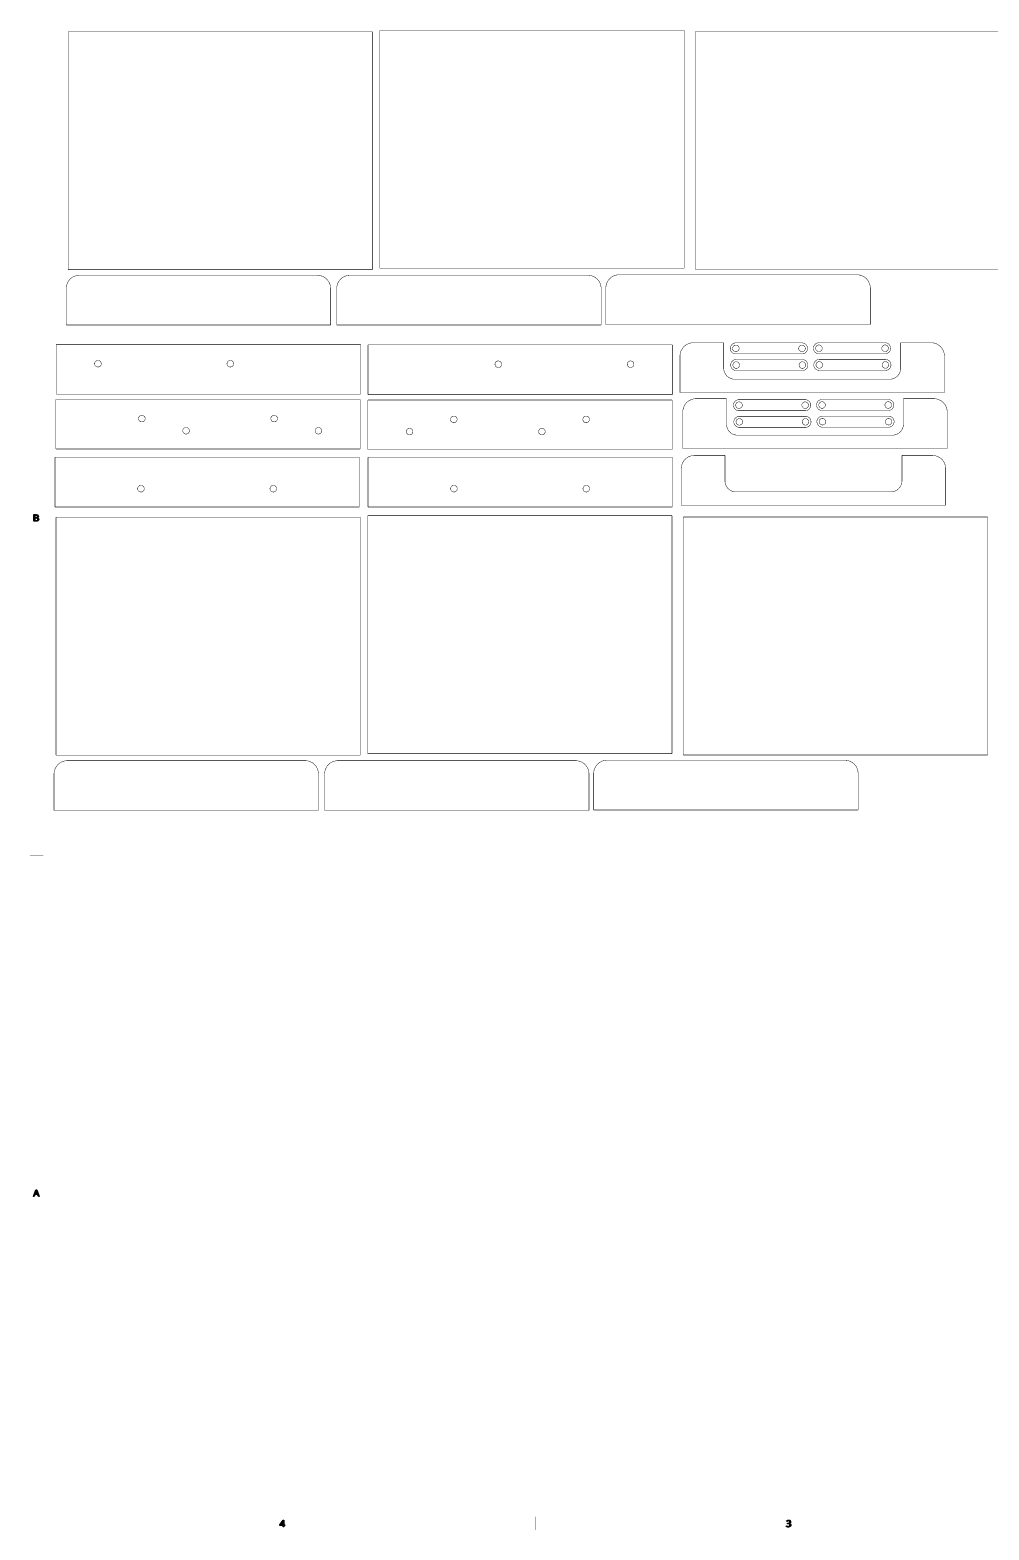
# Model space of a CAD drawing. Extents: x 0 to 72, y 0 to 96.
# Drawn here: x 0 to 34.1, y 0 to 53.4 of the extents above; entities that cross this region are included whole.
import ezdxf

# ---------------------------------------------------------------- set-up
doc = ezdxf.new("R2010")
doc.units = 0
doc.layers.get('0').update_dxf_attribs({"linetype": 'CONTINUOUS'})

msp = doc.modelspace()

# ---------------------------------------------------------------- linework, layer by layer
at = {"color": 0}
for points, const_width in [([(12.4733, 53.374), (12.4733, 44.9094)], 0.01575), ([(23.3, 53.374), (12.4733, 53.374)], 0.01575), ([(23.3, 44.9094), (23.3, 53.374)], 0.01575), ([(1.37809, 53.3196), (1.37809, 44.8551)], 0.01575), ([(12.2048, 53.3196), (1.37809, 53.3196)], 0.01575), ([(12.2048, 44.8551), (12.2048, 53.3196)], 0.01575), ([(23.6988, 53.3251), (23.6988, 44.8607)], 0.01575), ([(34.5254, 53.3251), (23.6988, 53.3251)], 0.01575), ([(0.5, 48.0317), (0.02501, 48.0317)], 0.00591), ([(12.2048, 44.8551), (1.37809, 44.8551)], 0.01575), ([(23.3, 44.9094), (12.4733, 44.9094)], 0.01575), ([(34.5254, 44.8607), (23.6988, 44.8607)], 0.01575), ([(1.78213, 44.6585), (1.75831, 44.6585), (1.6869, 44.6489), (1.59819, 44.6214), (1.51796, 44.5778), (1.44803, 44.5201), (1.39035, 44.4501), (1.34679, 44.37), (1.31923, 44.2813), (1.30968, 44.2099), (1.30968, 44.186)], 0.01575), ([(1.78213, 44.6585), (10.2466, 44.6585)], 0.01575), ([(10.7191, 44.186), (10.7191, 44.2099), (10.7095, 44.2813), (10.6819, 44.37), (10.6383, 44.4501), (10.5807, 44.5201), (10.5107, 44.5778), (10.4305, 44.6214), (10.3418, 44.6489), (10.2704, 44.6585), (10.2466, 44.6585)], 0.01575), ([(11.4089, 44.6585), (11.385, 44.6585), (11.3136, 44.6489), (11.2249, 44.6214), (11.1447, 44.5778), (11.0748, 44.5201), (11.0171, 44.4501), (10.9735, 44.37), (10.946, 44.2813), (10.9364, 44.2099), (10.9364, 44.186)], 0.01575), ([(11.4089, 44.6585), (19.8733, 44.6585)], 0.01575), ([(20.3457, 44.186), (20.3457, 44.2099), (20.3361, 44.2813), (20.3086, 44.37), (20.2651, 44.4501), (20.2074, 44.5201), (20.1375, 44.5778), (20.0572, 44.6214), (19.9685, 44.6489), (19.8971, 44.6585), (19.8733, 44.6585)], 0.01575), ([(20.9846, 44.6754), (20.9608, 44.6754), (20.8894, 44.6658), (20.8007, 44.6383), (20.7206, 44.5947), (20.6506, 44.5371), (20.5929, 44.4671), (20.5493, 44.3869), (20.5218, 44.2982), (20.5122, 44.2268), (20.5122, 44.2029)], 0.01575), ([(20.9846, 44.6754), (29.4492, 44.6754)], 0.01575), ([(29.9217, 44.2029), (29.9217, 44.2268), (29.9119, 44.2982), (29.8844, 44.3869), (29.8408, 44.4671), (29.7832, 44.5371), (29.7133, 44.5947), (29.6331, 44.6383), (29.5443, 44.6658), (29.4729, 44.6754), (29.4492, 44.6754)], 0.01575), ([(1.30968, 44.186), (1.30968, 42.8868)], 0.01575), ([(10.7191, 44.186), (10.7191, 42.8868)], 0.01575), ([(10.9364, 44.186), (10.9364, 42.8868)], 0.01575), ([(20.3457, 44.186), (20.3457, 42.8868)], 0.01575), ([(20.5122, 44.2029), (20.5122, 42.9038)], 0.01575), ([(29.9217, 44.2029), (29.9217, 42.9038)], 0.01575), ([(1.30968, 42.8868), (10.7191, 42.8868)], 0.01575), ([(10.9364, 42.8868), (20.3457, 42.8868)], 0.01575), ([(20.5122, 42.9038), (29.9217, 42.9038)], 0.01575), ([(0.95638, 41.7269), (0.95638, 42.1993)], 0.01575), ([(11.7831, 42.1993), (0.95638, 42.1993)], 0.01575), ([(11.7831, 41.7269), (11.7831, 42.1993)], 0.01575), ([(12.0511, 41.7083), (12.0511, 42.1808)], 0.01575), ([(12.0511, 42.1808), (22.8778, 42.1808)], 0.01575), ([(22.8778, 41.7083), (22.8778, 42.1808)], 0.01575), ([(23.1503, 41.7847), (23.1503, 41.8085), (23.1597, 41.88), (23.1874, 41.9686), (23.231, 42.0489), (23.2886, 42.1188), (23.3585, 42.1764), (23.4387, 42.22), (23.5275, 42.2475), (23.5989, 42.2571), (23.6226, 42.2571)], 0.01575), ([(24.7054, 42.2571), (23.6226, 42.2571)], 0.01575), ([(24.7054, 41.7847), (24.7054, 42.2571)], 0.01575), ([(25.1378, 42.2519), (25.1279, 42.2519), (25.0981, 42.2481), (25.0611, 42.2365), (25.0278, 42.2185), (24.9986, 42.1944), (24.9746, 42.1653), (24.9564, 42.1318), (24.945, 42.0949), (24.941, 42.0651), (24.941, 42.0551), (24.941, 42.0453), (24.945, 42.0156), (24.9564, 41.9786), (24.9746, 41.9451), (24.9986, 41.916), (25.0278, 41.8919), (25.0611, 41.8737), (25.0981, 41.8624), (25.1279, 41.8583), (25.1378, 41.8583)], 0.01575), ([(27.4921, 42.2519), (25.1378, 42.2519)], 0.01575), ([(27.4921, 41.8583), (27.5019, 41.8583), (27.5318, 41.8624), (27.5687, 41.8737), (27.6022, 41.8919), (27.6312, 41.916), (27.6553, 41.9451), (27.6735, 41.9786), (27.685, 42.0156), (27.689, 42.0453), (27.689, 42.0551), (27.689, 42.0651), (27.685, 42.0949), (27.6735, 42.1318), (27.6553, 42.1653), (27.6312, 42.1944), (27.6022, 42.2185), (27.5687, 42.2365), (27.5318, 42.2481), (27.5019, 42.2519), (27.4921, 42.2519)], 0.01575), ([(28.0943, 42.2572), (28.0844, 42.2572), (28.0546, 42.2533), (28.0176, 42.2418), (27.9843, 42.2238), (27.9551, 42.1997), (27.9311, 42.1706), (27.9129, 42.1371), (27.9015, 42.1001), (27.8975, 42.0704), (27.8975, 42.0604), (27.8975, 42.0506), (27.9015, 42.0208), (27.9129, 41.9839), (27.9311, 41.9504), (27.9551, 41.9213), (27.9843, 41.8972), (28.0176, 41.879), (28.0546, 41.8675), (28.0844, 41.8636), (28.0943, 41.8636)], 0.01575), ([(30.4486, 42.2572), (28.0943, 42.2572)], 0.01575), ([(30.4486, 41.8636), (30.4586, 41.8636), (30.4883, 41.8676), (30.5253, 41.879), (30.5587, 41.8972), (30.5878, 41.9213), (30.6118, 41.9504), (30.63, 41.9839), (30.6415, 42.0208), (30.6456, 42.0506), (30.6456, 42.0604), (30.6456, 42.0704), (30.6415, 42.1001), (30.63, 42.1371), (30.6118, 42.1706), (30.5878, 42.1997), (30.5587, 42.2238), (30.5253, 42.2418), (30.4883, 42.2533), (30.4586, 42.2572), (30.4486, 42.2572)], 0.01575), ([(32.0872, 42.2571), (31.0044, 42.2571)], 0.01575), ([(31.0044, 41.7847), (31.0044, 42.2571)], 0.01575), ([(32.0872, 42.2571), (32.111, 42.2571), (32.1824, 42.2475), (32.2711, 42.22), (32.3513, 42.1764), (32.4213, 42.1188), (32.4789, 42.0489), (32.5225, 41.9686), (32.55, 41.88), (32.5596, 41.8085), (32.5596, 41.7847)], 0.01575), ([(0.95638, 40.4276), (0.95638, 41.7269)], 0.01575), ([(11.7831, 40.4276), (11.7831, 41.7269)], 0.01575), ([(12.0511, 40.4092), (12.0511, 41.7083)], 0.01575), ([(22.8778, 40.4092), (22.8778, 41.7083)], 0.01575), ([(23.1503, 41.7847), (23.1503, 40.4854)], 0.01575), ([(24.7054, 41.3517), (24.7054, 41.7847)], 0.01575), ([(25.1507, 41.6597), (25.1408, 41.6597), (25.111, 41.6557), (25.074, 41.6442), (25.0407, 41.6261), (25.0115, 41.6021), (24.9875, 41.5729), (24.9693, 41.5394), (24.9578, 41.5025), (24.9539, 41.4728), (24.9539, 41.4628), (24.9539, 41.4529), (24.9578, 41.4232), (24.9693, 41.3863), (24.9875, 41.3528), (25.0115, 41.3236), (25.0407, 41.2996), (25.074, 41.2815), (25.111, 41.27), (25.1408, 41.266), (25.1507, 41.266)], 0.01575), ([(27.4921, 41.8583), (25.1378, 41.8583)], 0.01575), ([(27.505, 41.6597), (25.1507, 41.6597)], 0.01575), ([(27.505, 41.266), (27.5149, 41.266), (27.5446, 41.27), (27.5817, 41.2815), (27.615, 41.2996), (27.6442, 41.3236), (27.6682, 41.3528), (27.6864, 41.3863), (27.6979, 41.4232), (27.7019, 41.4529), (27.7019, 41.4628), (27.7019, 41.4728), (27.6979, 41.5025), (27.6864, 41.5394), (27.6682, 41.5729), (27.6442, 41.6021), (27.6151, 41.6261), (27.5817, 41.6442), (27.5446, 41.6557), (27.5149, 41.6597), (27.505, 41.6597)], 0.01575), ([(28.1072, 41.665), (28.0974, 41.665), (28.0675, 41.661), (28.0306, 41.6494), (27.9972, 41.6314), (27.9681, 41.6074), (27.944, 41.5782), (27.9258, 41.5447), (27.9144, 41.5078), (27.9104, 41.4781), (27.9104, 41.4681), (27.9104, 41.4582), (27.9144, 41.4285), (27.9258, 41.3915), (27.944, 41.3581), (27.9681, 41.3289), (27.9972, 41.3049), (28.0306, 41.2868), (28.0675, 41.2753), (28.0974, 41.2713), (28.1072, 41.2713)], 0.01575), ([(30.4486, 41.8636), (28.0943, 41.8636)], 0.01575), ([(30.4615, 41.665), (28.1072, 41.665)], 0.01575), ([(30.4615, 41.2713), (30.4715, 41.2713), (30.5013, 41.2753), (30.5382, 41.2868), (30.5717, 41.3049), (30.6007, 41.3289), (30.6247, 41.3581), (30.6429, 41.3915), (30.6544, 41.4285), (30.6585, 41.4582), (30.6585, 41.4681), (30.6585, 41.4781), (30.6544, 41.5078), (30.6429, 41.5447), (30.6247, 41.5782), (30.6007, 41.6074), (30.5717, 41.6314), (30.5382, 41.6494), (30.5013, 41.661), (30.4715, 41.665), (30.4615, 41.665)], 0.01575), ([(31.0044, 41.3517), (31.0044, 41.7847)], 0.01575), ([(32.5596, 41.7847), (32.5596, 40.4854)], 0.01575), ([(24.7054, 41.3517), (24.7054, 41.3318), (24.7133, 41.2724), (24.7363, 41.1985), (24.7726, 41.1315), (24.8207, 41.0732), (24.8789, 41.0251), (24.9458, 40.9889), (25.0197, 40.966), (25.0792, 40.9579), (25.099, 40.9579)], 0.01575), ([(27.505, 41.266), (25.1507, 41.266)], 0.01575), ([(30.4615, 41.2713), (28.1072, 41.2713)], 0.01575), ([(30.6108, 40.9579), (30.6307, 40.9579), (30.6901, 40.966), (30.764, 40.9889), (30.8308, 41.0251), (30.8892, 41.0732), (30.9372, 41.1315), (30.9735, 41.1985), (30.9965, 41.2724), (31.0044, 41.3318), (31.0044, 41.3517)], 0.01575), ([(30.6108, 40.9579), (25.099, 40.9579)], 0.01575), ([(0.94238, 39.776), (0.94238, 40.2483)], 0.01575), ([(0.94238, 40.2483), (11.769, 40.2483)], 0.01575), ([(11.7831, 40.4276), (0.95638, 40.4276)], 0.01575), ([(11.769, 39.776), (11.769, 40.2483)], 0.01575), ([(12.0441, 39.7468), (12.0441, 40.2192)], 0.01575), ([(22.8708, 40.2192), (12.0441, 40.2192)], 0.01575), ([(12.0511, 40.4092), (22.8778, 40.4092)], 0.01575), ([(22.8708, 39.7468), (22.8708, 40.2192)], 0.01575), ([(32.5596, 40.4854), (23.1503, 40.4854)], 0.01575), ([(23.2492, 39.7946), (23.2492, 39.8185), (23.2588, 39.8899), (23.2862, 39.9785), (23.3299, 40.0588), (23.3875, 40.1288), (23.4574, 40.1864), (23.5376, 40.2299), (23.6264, 40.2575), (23.6978, 40.2671), (23.7215, 40.2671)], 0.01575), ([(24.8043, 40.2671), (23.7215, 40.2671)], 0.01575), ([(24.8043, 39.7946), (24.8043, 40.2671)], 0.01575), ([(25.2494, 40.2328), (25.2396, 40.2328), (25.2097, 40.2287), (25.1728, 40.2172), (25.1394, 40.1992), (25.1103, 40.1751), (25.0861, 40.146), (25.0681, 40.1126), (25.0565, 40.0757), (25.0526, 40.0458), (25.0526, 40.036), (25.0526, 40.0261), (25.0565, 39.9963), (25.0681, 39.9593), (25.0861, 39.9258), (25.1103, 39.8967), (25.1394, 39.8726), (25.1728, 39.8546), (25.2097, 39.8431), (25.2396, 39.839), (25.2494, 39.839)], 0.01575), ([(27.6037, 40.2328), (25.2494, 40.2328)], 0.01575), ([(27.6037, 39.839), (27.6136, 39.839), (27.6433, 39.8431), (27.6803, 39.8546), (27.7138, 39.8726), (27.7429, 39.8967), (27.7669, 39.9258), (27.785, 39.9593), (27.7965, 39.9963), (27.8006, 40.0261), (27.8006, 40.036), (27.8006, 40.0458), (27.7965, 40.0757), (27.785, 40.1126), (27.7669, 40.146), (27.7429, 40.1751), (27.7138, 40.1992), (27.6803, 40.2172), (27.6433, 40.2287), (27.6136, 40.2328), (27.6037, 40.2328)], 0.01575), ([(28.206, 40.2381), (28.196, 40.2381), (28.1662, 40.234), (28.1293, 40.2225), (28.0958, 40.2044), (28.0667, 40.1804), (28.0426, 40.1512), (28.0246, 40.1178), (28.0131, 40.0808), (28.0092, 40.0511), (28.0092, 40.0411), (28.0092, 40.0313), (28.0131, 40.0015), (28.0246, 39.9646), (28.0426, 39.9311), (28.0667, 39.9019), (28.0958, 39.8779), (28.1293, 39.8599), (28.1662, 39.8483), (28.196, 39.8443), (28.206, 39.8443)], 0.01575), ([(28.0879, 40.0411), (28.0879, 40.0297), (28.0971, 39.9953), (28.1224, 39.9576), (28.16, 39.9324), (28.1944, 39.9231), (28.206, 39.9231), (28.2174, 39.9231), (28.2519, 39.9324), (28.2894, 39.9576), (28.3147, 39.9953), (28.324, 40.0297), (28.324, 40.0411), (28.324, 40.0526), (28.3147, 40.0872), (28.2894, 40.1247), (28.2519, 40.15), (28.2174, 40.1593), (28.206, 40.1593), (28.1944, 40.1593), (28.16, 40.15), (28.1224, 40.1247), (28.0971, 40.0872), (28.0878, 40.0526), (28.0878, 40.0411)], 0.01575), ([(30.5603, 40.2381), (28.206, 40.2381)], 0.01575), ([(30.5603, 39.8443), (30.5701, 39.8443), (30.6, 39.8483), (30.6369, 39.8599), (30.6703, 39.8779), (30.6994, 39.9019), (30.7235, 39.9311), (30.7415, 39.9646), (30.7531, 40.0015), (30.7571, 40.0313), (30.7571, 40.0411), (30.7571, 40.0511), (30.7531, 40.0808), (30.7415, 40.1178), (30.7235, 40.1512), (30.6994, 40.1804), (30.6703, 40.2044), (30.6369, 40.2225), (30.6, 40.234), (30.5701, 40.2381), (30.5603, 40.2381)], 0.01575), ([(32.1861, 40.2671), (31.1035, 40.2671)], 0.01575), ([(31.1035, 39.7946), (31.1035, 40.2671)], 0.01575), ([(32.1861, 40.2671), (32.2099, 40.2671), (32.2813, 40.2575), (32.37, 40.2299), (32.4501, 40.1864), (32.5201, 40.1288), (32.5778, 40.0588), (32.6212, 39.9785), (32.6489, 39.8899), (32.6585, 39.8185), (32.6585, 39.7946)], 0.01575), ([(0.94238, 38.4767), (0.94238, 39.776)], 0.01575), ([(4.11951, 39.5594), (4.11951, 39.5479), (4.11019, 39.5135), (4.0849, 39.4758), (4.04736, 39.4506), (4.01286, 39.4413), (4.00142, 39.4413), (3.9899, 39.4413), (3.9554, 39.4506), (3.91786, 39.4758), (3.89258, 39.5133), (3.88331, 39.5479), (3.88331, 39.5593), (3.88331, 39.5708), (3.89258, 39.6054), (3.91786, 39.6429), (3.9554, 39.6682), (3.9899, 39.6775), (4.00142, 39.6775), (4.01286, 39.6775), (4.04736, 39.6682), (4.0849, 39.6429), (4.11019, 39.6054), (4.11951, 39.5708), (4.11951, 39.5593)], 0.01575), ([(8.82813, 39.5594), (8.82813, 39.5479), (8.81885, 39.5135), (8.79351, 39.4758), (8.75597, 39.4506), (8.72146, 39.4413), (8.71001, 39.4413), (8.69851, 39.4413), (8.66401, 39.4506), (8.62646, 39.4758), (8.60118, 39.5133), (8.5919, 39.5479), (8.5919, 39.5593), (8.5919, 39.5708), (8.60118, 39.6054), (8.62646, 39.6429), (8.66401, 39.6682), (8.69851, 39.6775), (8.71001, 39.6775), (8.72146, 39.6775), (8.75597, 39.6682), (8.79351, 39.6429), (8.81885, 39.6054), (8.82813, 39.5708), (8.82813, 39.5593)], 0.01575), ([(11.769, 38.4767), (11.769, 39.776)], 0.01575), ([(12.0441, 38.4475), (12.0441, 39.7468)], 0.01575), ([(22.8708, 38.4475), (22.8708, 39.7468)], 0.01575), ([(23.2492, 39.7946), (23.2492, 38.4954)], 0.01575), ([(24.8043, 39.3615), (24.8043, 39.7946)], 0.01575), ([(25.2624, 39.6404), (25.2524, 39.6404), (25.2226, 39.6364), (25.1857, 39.625), (25.1522, 39.6068), (25.1231, 39.5828), (25.099, 39.5536), (25.081, 39.5203), (25.0694, 39.4833), (25.0654, 39.4535), (25.0654, 39.4436), (25.0654, 39.4338), (25.0694, 39.4039), (25.081, 39.3669), (25.099, 39.3336), (25.1231, 39.3044), (25.1522, 39.2804), (25.1857, 39.2622), (25.2226, 39.2507), (25.2524, 39.2468), (25.2624, 39.2468)], 0.01575), ([(25.1443, 39.4436), (25.1443, 39.4321), (25.1535, 39.3976), (25.1788, 39.3601), (25.2162, 39.3349), (25.2508, 39.3254), (25.2624, 39.3254), (25.2737, 39.3254), (25.3083, 39.3349), (25.3458, 39.3601), (25.3711, 39.3976), (25.3804, 39.4321), (25.3804, 39.4436), (25.3804, 39.4551), (25.3711, 39.4896), (25.3458, 39.5271), (25.3083, 39.5524), (25.2737, 39.5617), (25.2624, 39.5617), (25.2508, 39.5617), (25.2162, 39.5524), (25.1788, 39.5271), (25.1535, 39.4896), (25.1442, 39.4551), (25.1442, 39.4436)], 0.01575), ([(27.6037, 39.839), (25.2494, 39.839)], 0.01575), ([(27.6167, 39.6404), (25.2624, 39.6404)], 0.01575), ([(27.6167, 39.2467), (27.6265, 39.2467), (27.6563, 39.2507), (27.6932, 39.2622), (27.7267, 39.2804), (27.7558, 39.3044), (27.7799, 39.3336), (27.7979, 39.3669), (27.8094, 39.4039), (27.8135, 39.4338), (27.8135, 39.4436), (27.8135, 39.4535), (27.8094, 39.4833), (27.7979, 39.5203), (27.7799, 39.5536), (27.7558, 39.5828), (27.7267, 39.6068), (27.6932, 39.625), (27.6563, 39.6364), (27.6265, 39.6404), (27.6167, 39.6404)], 0.01575), ([(28.2189, 39.6457), (28.2089, 39.6457), (28.1792, 39.6417), (28.1422, 39.6303), (28.1087, 39.6121), (28.0796, 39.5881), (28.0556, 39.5589), (28.0375, 39.5256), (28.026, 39.4886), (28.0221, 39.4588), (28.0221, 39.4489), (28.0221, 39.439), (28.026, 39.4092), (28.0375, 39.3722), (28.0556, 39.3387), (28.0796, 39.3096), (28.1087, 39.2856), (28.1422, 39.2675), (28.1792, 39.256), (28.2089, 39.2519), (28.2189, 39.2519)], 0.01575), ([(30.5603, 39.8443), (28.206, 39.8443)], 0.01575), ([(30.5732, 39.6457), (28.2189, 39.6457)], 0.01575), ([(30.5732, 39.2519), (30.5831, 39.2519), (30.6129, 39.256), (30.6499, 39.2675), (30.6832, 39.2856), (30.7124, 39.3096), (30.7364, 39.3387), (30.7544, 39.3722), (30.766, 39.4092), (30.77, 39.439), (30.77, 39.4489), (30.77, 39.4588), (30.766, 39.4886), (30.7544, 39.5256), (30.7364, 39.5589), (30.7124, 39.5881), (30.6832, 39.6121), (30.6499, 39.6303), (30.6129, 39.6417), (30.5831, 39.6457), (30.5732, 39.6457)], 0.01575), ([(31.1035, 39.3615), (31.1035, 39.7946)], 0.01575), ([(32.6585, 39.7946), (32.6585, 38.4954)], 0.01575), ([(13.4102, 39.0972), (13.4102, 39.0857), (13.4195, 39.0512), (13.4448, 39.0136), (13.4824, 38.9883), (13.5169, 38.979), (13.5284, 38.979), (13.5398, 38.979), (13.5743, 38.9883), (13.6119, 39.0136), (13.6372, 39.0512), (13.6465, 39.0857), (13.6465, 39.0972), (13.6465, 39.1086), (13.6372, 39.1432), (13.6119, 39.1807), (13.5743, 39.206), (13.5398, 39.2153), (13.5284, 39.2153), (13.5169, 39.2153), (13.4824, 39.206), (13.4448, 39.1807), (13.4195, 39.1432), (13.4103, 39.1086), (13.4103, 39.0972)], 0.01575), ([(24.8043, 39.3615), (24.8043, 39.3417), (24.8122, 39.2822), (24.8351, 39.2083), (24.8715, 39.1414), (24.9196, 39.0832), (24.9778, 39.0351), (25.0446, 38.9987), (25.1186, 38.9758), (25.1781, 38.9678), (25.1979, 38.9678)], 0.01575), ([(30.7097, 38.9678), (25.1979, 38.9678)], 0.01575), ([(27.6167, 39.2467), (25.2624, 39.2467)], 0.01575), ([(30.5732, 39.2519), (28.2189, 39.2519)], 0.01575), ([(30.7097, 38.9678), (30.7294, 38.9678), (30.789, 38.9758), (30.8629, 38.9987), (30.9299, 39.0351), (30.9881, 39.0832), (31.0361, 39.1414), (31.0724, 39.2083), (31.0954, 39.2822), (31.1035, 39.3418), (31.1035, 39.3615)], 0.01575), ([(0.94238, 38.4767), (11.769, 38.4767)], 0.01575), ([(22.8708, 38.4475), (12.0441, 38.4475)], 0.01575), ([(32.6585, 38.4954), (23.2492, 38.4954)], 0.01575), ([(0.91119, 37.7136), (0.91119, 38.186)], 0.01575), ([(11.7378, 38.186), (0.91119, 38.186)], 0.01575), ([(11.7378, 37.7136), (11.7378, 38.186)], 0.01575), ([(12.0485, 37.7136), (12.0485, 38.186)], 0.01575), ([(12.0485, 38.186), (22.8753, 38.186)], 0.01575), ([(22.8753, 37.7136), (22.8753, 38.186)], 0.01575), ([(23.1951, 37.7774), (23.1951, 37.8011), (23.2046, 37.8725), (23.2322, 37.9612), (23.2758, 38.0415), (23.3335, 38.1114), (23.4033, 38.1692), (23.4836, 38.2126), (23.5724, 38.2403), (23.6437, 38.2497), (23.6675, 38.2497)], 0.01575), ([(24.7503, 38.2497), (23.6675, 38.2497)], 0.01575), ([(24.7503, 37.7774), (24.7503, 38.2497)], 0.01575), ([(32.1321, 38.2497), (31.0493, 38.2497)], 0.01575), ([(31.0493, 37.7774), (31.0493, 38.2497)], 0.01575), ([(32.1321, 38.2497), (32.1558, 38.2497), (32.2272, 38.2403), (32.316, 38.2126), (32.3961, 38.1692), (32.4661, 38.1114), (32.5237, 38.0415), (32.5674, 37.9612), (32.5949, 37.8725), (32.6044, 37.8011), (32.6044, 37.7774)], 0.01575), ([(0.91119, 36.4143), (0.91119, 37.7136)], 0.01575), ([(11.7378, 36.4143), (11.7378, 37.7136)], 0.01575), ([(12.0485, 36.4143), (12.0485, 37.7136)], 0.01575), ([(22.8753, 36.4143), (22.8753, 37.7136)], 0.01575), ([(23.1951, 37.7774), (23.1951, 36.4782)], 0.01575), ([(24.7503, 37.3443), (24.7503, 37.7774)], 0.01575), ([(24.7503, 37.3443), (24.7503, 37.3244), (24.7582, 37.2649), (24.7811, 37.191), (24.8175, 37.1242), (24.8656, 37.066), (24.9238, 37.0179), (24.9907, 36.9815), (25.0646, 36.9586), (25.124, 36.9506), (25.1439, 36.9506)], 0.01575), ([(30.6557, 36.9506), (30.6756, 36.9506), (30.735, 36.9586), (30.8089, 36.9815), (30.8757, 37.0179), (30.934, 37.066), (30.9821, 37.1242), (31.0183, 37.191), (31.0414, 37.2649), (31.0493, 37.3244), (31.0493, 37.3443)], 0.01575), ([(31.0493, 37.3443), (31.0493, 37.7774)], 0.01575), ([(32.6044, 37.7774), (32.6044, 36.4782)], 0.01575), ([(30.6557, 36.9506), (25.1439, 36.9506)], 0.01575), ([(11.7378, 36.4143), (0.91119, 36.4143)], 0.01575), ([(12.0485, 36.4143), (22.8753, 36.4143)], 0.01575), ([(32.6044, 36.4782), (23.1951, 36.4782)], 0.01575), ([(0.9458, 36.051), (0.9458, 27.5865)], 0.01575), ([(11.7725, 36.051), (0.9458, 36.051)], 0.01575), ([(11.7725, 27.5865), (11.7725, 36.051)], 0.01575), ([(12.041, 36.1054), (12.041, 27.6408)], 0.01575), ([(22.8676, 36.1054), (12.041, 36.1054)], 0.01575), ([(22.8676, 27.6408), (22.8676, 36.1054)], 0.01575), ([(23.2664, 36.0565), (23.2664, 27.5921)], 0.01575), ([(34.0931, 36.0565), (23.2664, 36.0565)], 0.01575), ([(34.0931, 27.5921), (34.0931, 36.0565)], 0.01575), ([(1.34983, 27.3899), (1.32601, 27.3899), (1.25456, 27.3803), (1.16591, 27.3528), (1.08561, 27.3092), (1.01573, 27.2515), (0.95806, 27.1815), (0.9145, 27.1014), (0.88694, 27.0126), (0.87739, 26.9413), (0.87739, 26.9174)], 0.01575), ([(11.7725, 27.5865), (0.9458, 27.5865)], 0.01575), ([(1.34983, 27.3899), (9.81429, 27.3899)], 0.01575), ([(10.2867, 26.9174), (10.2867, 26.9413), (10.2771, 27.0126), (10.2496, 27.1014), (10.206, 27.1815), (10.1483, 27.2515), (10.0784, 27.3092), (9.99815, 27.3528), (9.90944, 27.3803), (9.83806, 27.3899), (9.81429, 27.3899)], 0.01575), ([(10.9765, 27.3899), (10.9527, 27.3899), (10.8813, 27.3803), (10.7926, 27.3528), (10.7123, 27.3092), (10.6424, 27.2515), (10.5847, 27.1815), (10.5412, 27.1014), (10.5136, 27.0126), (10.5041, 26.9413), (10.5041, 26.9174)], 0.01575), ([(10.9765, 27.3899), (19.441, 27.3899)], 0.01575), ([(22.8676, 27.6408), (12.041, 27.6408)], 0.01575), ([(19.9135, 26.9174), (19.9135, 26.9413), (19.9039, 27.0126), (19.8762, 27.1014), (19.8328, 27.1815), (19.775, 27.2515), (19.7051, 27.3092), (19.6249, 27.3528), (19.5362, 27.3803), (19.4647, 27.3899), (19.441, 27.3899)], 0.01575), ([(20.5524, 27.4068), (20.5285, 27.4068), (20.4571, 27.3972), (20.3683, 27.3697), (20.2882, 27.3261), (20.2182, 27.2685), (20.1606, 27.1985), (20.1169, 27.1183), (20.0894, 27.0296), (20.0799, 26.9582), (20.0799, 26.9343)], 0.01575), ([(20.5524, 27.4068), (29.0168, 27.4068)], 0.01575), ([(34.0931, 27.5921), (23.2664, 27.5921)], 0.01575), ([(29.4893, 26.9343), (29.4893, 26.9582), (29.4797, 27.0296), (29.4521, 27.1183), (29.4085, 27.1985), (29.3508, 27.2685), (29.281, 27.3261), (29.2007, 27.3697), (29.1119, 27.3972), (29.0406, 27.4068), (29.0168, 27.4068)], 0.01575), ([(0.87739, 26.9174), (0.87739, 25.6182)], 0.01575), ([(10.2867, 26.9174), (10.2867, 25.6182)], 0.01575), ([(10.5041, 26.9174), (10.5041, 25.6182)], 0.01575), ([(19.9135, 26.9174), (19.9135, 25.6182)], 0.01575), ([(20.0799, 26.9343), (20.0799, 25.6351)], 0.01575), ([(29.4893, 26.9343), (29.4893, 25.6351)], 0.01575), ([(0.87739, 25.6182), (10.2867, 25.6182)], 0.01575), ([(10.5041, 25.6182), (19.9135, 25.6182)], 0.01575), ([(20.0799, 25.6351), (29.4893, 25.6351)], 0.01575), ([(0.5, 24.0161), (0.02501, 24.0161)], 0.00591), ([(18.0117, 0.50054), (18.0117, 0.02555)], 0.00591)]:
    msp.add_lwpolyline(points, dxfattribs=dict(at, const_width=const_width))
at = {"color": 0, "const_width": 0.01575}
for points in [[(25.0197, 42.0551), (25.0197, 42.0437), (25.029, 42.0092), (25.0543, 41.9717), (25.0918, 41.9464), (25.1262, 41.9371), (25.1378, 41.9371), (25.1493, 41.9371), (25.1837, 41.9464), (25.2213, 41.9717), (25.2465, 42.0092), (25.256, 42.0437), (25.256, 42.0551), (25.256, 42.0667), (25.2465, 42.1013), (25.2213, 42.1388), (25.1837, 42.164), (25.1493, 42.1733), (25.1378, 42.1733), (25.1262, 42.1733), (25.0918, 42.164), (25.0543, 42.1388), (25.029, 42.1013), (25.0197, 42.0667), (25.0197, 42.0551)], [(27.374, 42.0551), (27.374, 42.0437), (27.3832, 42.0092), (27.4086, 41.9717), (27.4461, 41.9464), (27.4807, 41.9371), (27.4921, 41.9371), (27.5036, 41.9371), (27.5381, 41.9464), (27.5757, 41.9717), (27.601, 42.0092), (27.6103, 42.0437), (27.6103, 42.0551), (27.6103, 42.0667), (27.601, 42.1013), (27.5757, 42.1388), (27.5381, 42.164), (27.5036, 42.1733), (27.4921, 42.1733), (27.4807, 42.1733), (27.4461, 42.164), (27.4086, 42.1388), (27.3832, 42.1013), (27.374, 42.0667), (27.374, 42.0551)], [(27.9763, 42.0604), (27.9763, 42.049), (27.9856, 42.0144), (28.0108, 41.9769), (28.0483, 41.9517), (28.0828, 41.9424), (28.0943, 41.9424), (28.1058, 41.9424), (28.1403, 41.9517), (28.1778, 41.9769), (28.2032, 42.0144), (28.2125, 42.049), (28.2125, 42.0604), (28.2125, 42.0719), (28.2032, 42.1064), (28.1778, 42.144), (28.1403, 42.1693), (28.1058, 42.1786), (28.0943, 42.1786), (28.0828, 42.1786), (28.0483, 42.1693), (28.0108, 42.144), (27.9856, 42.1064), (27.9763, 42.0719), (27.9763, 42.0604)], [(30.3306, 42.0604), (30.3306, 42.049), (30.3397, 42.0144), (30.3651, 41.9769), (30.4026, 41.9517), (30.4372, 41.9424), (30.4486, 41.9424), (30.4601, 41.9424), (30.4946, 41.9517), (30.5322, 41.9769), (30.5575, 42.0144), (30.5668, 42.049), (30.5668, 42.0604), (30.5668, 42.0719), (30.5575, 42.1064), (30.5322, 42.144), (30.4946, 42.1693), (30.4601, 42.1786), (30.4486, 42.1786), (30.4372, 42.1786), (30.4026, 42.1693), (30.3651, 42.144), (30.3397, 42.1064), (30.3306, 42.0719), (30.3306, 42.0604)], [(2.32254, 41.5104), (2.32254, 41.4989), (2.33176, 41.4644), (2.3571, 41.4268), (2.39464, 41.4015), (2.42914, 41.3922), (2.44065, 41.3922), (2.4521, 41.3922), (2.4866, 41.4015), (2.52414, 41.4268), (2.54943, 41.4644), (2.55875, 41.4989), (2.55875, 41.5104), (2.55875, 41.5218), (2.54943, 41.5564), (2.52414, 41.5939), (2.4866, 41.6192), (2.4521, 41.6285), (2.44065, 41.6285), (2.42914, 41.6285), (2.39464, 41.6192), (2.3571, 41.5939), (2.33176, 41.5564), (2.32254, 41.5218), (2.32254, 41.5104)], [(7.03114, 41.5104), (7.03114, 41.4989), (7.04042, 41.4644), (7.06569, 41.4268), (7.10325, 41.4015), (7.13775, 41.3922), (7.14925, 41.3922), (7.16069, 41.3922), (7.19521, 41.4015), (7.23275, 41.4268), (7.25803, 41.4644), (7.26736, 41.4989), (7.26736, 41.5104), (7.26736, 41.5218), (7.25803, 41.5564), (7.23275, 41.5939), (7.19521, 41.6192), (7.16069, 41.6285), (7.14925, 41.6285), (7.13775, 41.6285), (7.10325, 41.6192), (7.06569, 41.5939), (7.04042, 41.5564), (7.03114, 41.5218), (7.03114, 41.5104)], [(16.8029, 41.4918), (16.8029, 41.4804), (16.7936, 41.446), (16.7683, 41.4083), (16.7308, 41.3831), (16.6963, 41.3737), (16.6849, 41.3737), (16.6733, 41.3737), (16.6389, 41.3831), (16.6013, 41.4083), (16.576, 41.446), (16.5667, 41.4804), (16.5667, 41.4918), (16.5667, 41.5033), (16.576, 41.5379), (16.6013, 41.5754), (16.6389, 41.6007), (16.6733, 41.61), (16.6849, 41.61), (16.6963, 41.61), (16.7308, 41.6007), (16.7683, 41.5754), (16.7936, 41.5379), (16.8029, 41.5033), (16.8029, 41.4918)], [(21.5117, 41.4918), (21.5117, 41.4804), (21.5022, 41.446), (21.4769, 41.4083), (21.4394, 41.3831), (21.405, 41.3737), (21.3935, 41.3737), (21.3819, 41.3737), (21.3475, 41.3831), (21.31, 41.4083), (21.2846, 41.446), (21.2754, 41.4804), (21.2754, 41.4918), (21.2754, 41.5033), (21.2846, 41.5379), (21.31, 41.5754), (21.3475, 41.6007), (21.3819, 41.61), (21.3935, 41.61), (21.405, 41.61), (21.4394, 41.6007), (21.4769, 41.5754), (21.5022, 41.5379), (21.5117, 41.5033), (21.5117, 41.4918)], [(25.0326, 41.4628), (25.0326, 41.4514), (25.0419, 41.4169), (25.0672, 41.3793), (25.1047, 41.354), (25.1392, 41.3447), (25.1507, 41.3447), (25.1622, 41.3447), (25.1967, 41.354), (25.2342, 41.3793), (25.2594, 41.4169), (25.2689, 41.4514), (25.2689, 41.4628), (25.2689, 41.4743), (25.2594, 41.5089), (25.2342, 41.5464), (25.1967, 41.5717), (25.1622, 41.581), (25.1507, 41.581), (25.1392, 41.581), (25.1047, 41.5717), (25.0672, 41.5464), (25.0419, 41.5089), (25.0326, 41.4743), (25.0326, 41.4628)], [(27.3869, 41.4628), (27.3869, 41.4514), (27.3961, 41.4169), (27.4215, 41.3793), (27.459, 41.354), (27.4936, 41.3447), (27.505, 41.3447), (27.5165, 41.3447), (27.551, 41.354), (27.5886, 41.3793), (27.6139, 41.4169), (27.6232, 41.4514), (27.6232, 41.4628), (27.6232, 41.4743), (27.6139, 41.5089), (27.5886, 41.5464), (27.551, 41.5717), (27.5165, 41.581), (27.505, 41.581), (27.4936, 41.581), (27.459, 41.5717), (27.4215, 41.5464), (27.3961, 41.5089), (27.3869, 41.4743), (27.3869, 41.4628)], [(27.9892, 41.4681), (27.9892, 41.4567), (27.9983, 41.4221), (28.0237, 41.3846), (28.0613, 41.3593), (28.0957, 41.35), (28.1072, 41.35), (28.1188, 41.35), (28.1532, 41.3593), (28.1907, 41.3846), (28.216, 41.4221), (28.2254, 41.4567), (28.2254, 41.4681), (28.2254, 41.4796), (28.216, 41.5142), (28.1907, 41.5517), (28.1532, 41.5769), (28.1188, 41.5862), (28.1072, 41.5862), (28.0957, 41.5862), (28.0613, 41.5769), (28.0237, 41.5517), (27.9983, 41.5142), (27.9892, 41.4796), (27.9892, 41.4681)], [(30.3435, 41.4681), (30.3435, 41.4567), (30.3526, 41.4221), (30.3779, 41.3846), (30.4156, 41.3593), (30.4501, 41.35), (30.4615, 41.35), (30.4731, 41.35), (30.5075, 41.3593), (30.5451, 41.3846), (30.5704, 41.4221), (30.5797, 41.4567), (30.5797, 41.4681), (30.5797, 41.4796), (30.5704, 41.5142), (30.5451, 41.5517), (30.5075, 41.5769), (30.4731, 41.5862), (30.4615, 41.5862), (30.4501, 41.5862), (30.4156, 41.5769), (30.3779, 41.5517), (30.3526, 41.5142), (30.3435, 41.4796), (30.3435, 41.4681)], [(25.1312, 40.036), (25.1312, 40.0244), (25.1406, 39.99), (25.1658, 39.9524), (25.2035, 39.9271), (25.2379, 39.9178), (25.2494, 39.9178), (25.261, 39.9178), (25.2954, 39.9271), (25.3329, 39.9524), (25.3582, 39.99), (25.3675, 40.0244), (25.3675, 40.036), (25.3675, 40.0474), (25.3582, 40.0819), (25.3329, 40.1194), (25.2954, 40.1447), (25.261, 40.154), (25.2494, 40.154), (25.2379, 40.154), (25.2035, 40.1447), (25.1658, 40.1194), (25.1406, 40.0819), (25.1312, 40.0474), (25.1312, 40.036)], [(27.4856, 40.036), (27.4856, 40.0244), (27.4949, 39.99), (27.5201, 39.9524), (27.5578, 39.9271), (27.5922, 39.9178), (27.6037, 39.9178), (27.6151, 39.9178), (27.6497, 39.9271), (27.6872, 39.9524), (27.7125, 39.99), (27.7218, 40.0244), (27.7218, 40.036), (27.7218, 40.0474), (27.7125, 40.0819), (27.6872, 40.1194), (27.6497, 40.1447), (27.6151, 40.154), (27.6037, 40.154), (27.5922, 40.154), (27.5578, 40.1447), (27.5201, 40.1194), (27.4949, 40.0819), (27.4856, 40.0474), (27.4856, 40.036)], [(30.4422, 40.0411), (30.4422, 40.0297), (30.4514, 39.9953), (30.4767, 39.9576), (30.5143, 39.9324), (30.5488, 39.9231), (30.5603, 39.9231), (30.5717, 39.9231), (30.6062, 39.9324), (30.6438, 39.9576), (30.669, 39.9953), (30.6783, 40.0297), (30.6783, 40.0411), (30.6783, 40.0526), (30.669, 40.0872), (30.6438, 40.1247), (30.6062, 40.15), (30.5717, 40.1593), (30.5603, 40.1593), (30.5488, 40.1593), (30.5143, 40.15), (30.4767, 40.1247), (30.4514, 40.0872), (30.4422, 40.0526), (30.4422, 40.0411)], [(14.985, 39.5303), (14.985, 39.5188), (14.9943, 39.4843), (15.0196, 39.4467), (15.0571, 39.4214), (15.0917, 39.4121), (15.1032, 39.4121), (15.1146, 39.4121), (15.149, 39.4214), (15.1867, 39.4467), (15.2119, 39.4843), (15.2213, 39.5188), (15.2213, 39.5303), (15.2213, 39.5417), (15.2119, 39.5763), (15.1867, 39.6137), (15.149, 39.6392), (15.1146, 39.6483), (15.1032, 39.6483), (15.0917, 39.6483), (15.0571, 39.6392), (15.0196, 39.6137), (14.9943, 39.5763), (14.985, 39.5417), (14.985, 39.5303)], [(19.6936, 39.5303), (19.6936, 39.5188), (19.7029, 39.4843), (19.7282, 39.4467), (19.7657, 39.4214), (19.8003, 39.4121), (19.8118, 39.4121), (19.8232, 39.4121), (19.8576, 39.4214), (19.8953, 39.4467), (19.9206, 39.4843), (19.9299, 39.5188), (19.9299, 39.5303), (19.9299, 39.5417), (19.9206, 39.5763), (19.8953, 39.6137), (19.8576, 39.6392), (19.8232, 39.6483), (19.8118, 39.6483), (19.8003, 39.6483), (19.7657, 39.6392), (19.7282, 39.6137), (19.7029, 39.5763), (19.6936, 39.5417), (19.6936, 39.5303)], [(27.4985, 39.4436), (27.4985, 39.4321), (27.5078, 39.3976), (27.5331, 39.3601), (27.5707, 39.3349), (27.6051, 39.3254), (27.6167, 39.3254), (27.6281, 39.3254), (27.6626, 39.3349), (27.7001, 39.3601), (27.7254, 39.3976), (27.7347, 39.4321), (27.7347, 39.4436), (27.7347, 39.4551), (27.7254, 39.4896), (27.7001, 39.5271), (27.6626, 39.5524), (27.6281, 39.5617), (27.6167, 39.5617), (27.6051, 39.5617), (27.5707, 39.5524), (27.5331, 39.5271), (27.5078, 39.4896), (27.4985, 39.4551), (27.4985, 39.4436)], [(28.1007, 39.4489), (28.1007, 39.4374), (28.11, 39.4029), (28.1353, 39.3653), (28.1729, 39.34), (28.2074, 39.3307), (28.2189, 39.3307), (28.2303, 39.3307), (28.2649, 39.34), (28.3024, 39.3653), (28.3276, 39.4029), (28.3369, 39.4374), (28.3369, 39.4489), (28.3369, 39.4603), (28.3276, 39.4949), (28.3024, 39.5324), (28.2649, 39.5576), (28.2303, 39.5669), (28.2189, 39.5669), (28.2074, 39.5669), (28.1729, 39.5576), (28.1353, 39.5324), (28.11, 39.4949), (28.1007, 39.4603), (28.1007, 39.4489)], [(30.4551, 39.4489), (30.4551, 39.4374), (30.4643, 39.4029), (30.4896, 39.3653), (30.5272, 39.34), (30.5617, 39.3307), (30.5732, 39.3307), (30.5846, 39.3307), (30.6192, 39.34), (30.6567, 39.3653), (30.6819, 39.4029), (30.6913, 39.4374), (30.6913, 39.4489), (30.6913, 39.4603), (30.6819, 39.4949), (30.6567, 39.5324), (30.6192, 39.5576), (30.5846, 39.5669), (30.5732, 39.5669), (30.5617, 39.5669), (30.5272, 39.5576), (30.4896, 39.5324), (30.4643, 39.4949), (30.4551, 39.4603), (30.4551, 39.4489)], [(5.69428, 39.1263), (5.69428, 39.1149), (5.685, 39.0804), (5.65967, 39.0428), (5.62213, 39.0175), (5.58762, 39.0082), (5.57617, 39.0082), (5.56467, 39.0082), (5.53017, 39.0175), (5.49262, 39.0428), (5.46733, 39.0804), (5.45806, 39.1149), (5.45806, 39.1263), (5.45806, 39.1378), (5.46733, 39.1724), (5.49262, 39.2099), (5.53017, 39.2351), (5.56467, 39.2444), (5.57617, 39.2444), (5.58762, 39.2444), (5.62213, 39.2351), (5.65967, 39.2099), (5.685, 39.1724), (5.69428, 39.1378), (5.69428, 39.1263)], [(10.4029, 39.1263), (10.4029, 39.1149), (10.3936, 39.0804), (10.3683, 39.0428), (10.3308, 39.0175), (10.2963, 39.0082), (10.2848, 39.0082), (10.2733, 39.0082), (10.2388, 39.0175), (10.2013, 39.0428), (10.176, 39.0804), (10.1667, 39.1149), (10.1667, 39.1263), (10.1667, 39.1378), (10.176, 39.1724), (10.2013, 39.2099), (10.2388, 39.2351), (10.2733, 39.2444), (10.2848, 39.2444), (10.2963, 39.2444), (10.3308, 39.2351), (10.3683, 39.2099), (10.3936, 39.1724), (10.4029, 39.1378), (10.4029, 39.1263)], [(18.1189, 39.0972), (18.1189, 39.0857), (18.1282, 39.0512), (18.1535, 39.0136), (18.191, 38.9883), (18.2254, 38.979), (18.2369, 38.979), (18.2485, 38.979), (18.2829, 38.9883), (18.3204, 39.0136), (18.3457, 39.0512), (18.3551, 39.0857), (18.3551, 39.0972), (18.3551, 39.1086), (18.3457, 39.1432), (18.3204, 39.1807), (18.2829, 39.206), (18.2485, 39.2153), (18.2369, 39.2153), (18.2254, 39.2153), (18.191, 39.206), (18.1535, 39.1807), (18.1282, 39.1432), (18.1189, 39.1086), (18.1189, 39.0972)], [(3.85211, 37.064), (3.85211, 37.0525), (3.86139, 37.0181), (3.88667, 36.9804), (3.92421, 36.9551), (3.95871, 36.9458), (3.97021, 36.9458), (3.98167, 36.9458), (4.01617, 36.9551), (4.05371, 36.9804), (4.079, 37.0181), (4.08832, 37.0525), (4.08832, 37.064), (4.08832, 37.0754), (4.079, 37.11), (4.05371, 37.1475), (4.01617, 37.1728), (3.98167, 37.1821), (3.97021, 37.1821), (3.95871, 37.1821), (3.92421, 37.1728), (3.88667, 37.1475), (3.86139, 37.11), (3.85211, 37.0754), (3.85211, 37.064)], [(8.56071, 37.064), (8.56071, 37.0525), (8.56999, 37.0181), (8.59526, 36.9804), (8.63282, 36.9551), (8.66732, 36.9458), (8.67882, 36.9458), (8.69026, 36.9458), (8.72478, 36.9551), (8.76232, 36.9804), (8.78765, 37.0181), (8.79693, 37.0525), (8.79693, 37.064), (8.79693, 37.0754), (8.78765, 37.11), (8.76232, 37.1475), (8.72478, 37.1728), (8.69026, 37.1821), (8.67882, 37.1821), (8.66732, 37.1821), (8.63282, 37.1728), (8.59526, 37.1475), (8.56999, 37.11), (8.56071, 37.0754), (8.56071, 37.064)], [(15.2257, 37.064), (15.2257, 37.0525), (15.2164, 37.0181), (15.191, 36.9804), (15.1535, 36.9551), (15.119, 36.9458), (15.1075, 36.9458), (15.096, 36.9458), (15.0615, 36.9551), (15.024, 36.9804), (14.9988, 37.0181), (14.9894, 37.0525), (14.9894, 37.064), (14.9894, 37.0754), (14.9988, 37.11), (15.024, 37.1475), (15.0615, 37.1728), (15.096, 37.1821), (15.1075, 37.1821), (15.119, 37.1821), (15.1535, 37.1728), (15.191, 37.1475), (15.2164, 37.11), (15.2257, 37.0754), (15.2257, 37.064)], [(19.9343, 37.064), (19.9343, 37.0525), (19.925, 37.0181), (19.8997, 36.9804), (19.8621, 36.9551), (19.8276, 36.9458), (19.8163, 36.9458), (19.8047, 36.9458), (19.7701, 36.9551), (19.7326, 36.9804), (19.7074, 37.0181), (19.6981, 37.0525), (19.6981, 37.064), (19.6981, 37.0754), (19.7074, 37.11), (19.7326, 37.1475), (19.7701, 37.1728), (19.8047, 37.1821), (19.8163, 37.1821), (19.8276, 37.1821), (19.8621, 37.1728), (19.8997, 37.1475), (19.925, 37.11), (19.9343, 37.0754), (19.9343, 37.064)]]:
    msp.add_lwpolyline(points, close=True, dxfattribs=at)
at = {"color": 0}
for points in [[(0.16461, 36.1419), (0.23253, 36.1419), (0.24024, 36.1418), (0.27333, 36.1382), (0.29801, 36.13), (0.30154, 36.1276), (0.30485, 36.1251), (0.31711, 36.1092), (0.32281, 36.0894), (0.32281, 36.0829), (0.32194, 36.0783), (0.31863, 36.0621), (0.31321, 36.0503), (0.31131, 36.0479), (0.30832, 36.0453), (0.29557, 36.036), (0.28136, 36.0308), (0.27767, 36.0301), (0.27767, 36.0286), (0.28169, 36.0268), (0.30067, 36.0199), (0.31586, 36.0119), (0.31803, 36.0096), (0.31977, 36.0064), (0.32715, 35.9918), (0.33105, 35.9767), (0.33105, 35.9715), (0.33067, 35.9653), (0.32498, 35.9417), (0.31277, 35.9247), (0.30914, 35.9217), (0.30463, 35.9185), (0.28179, 35.9078), (0.25673, 35.9039), (0.24837, 35.9039), (0.16461, 35.9039), (0.16461, 36.1419)], [(0.19455, 36.0406), (0.23861, 36.0406), (0.24251, 36.0396), (0.26156, 36.0414), (0.27707, 36.0481), (0.27919, 36.0494), (0.28065, 36.0504), (0.28776, 36.0607), (0.29199, 36.0747), (0.29199, 36.0794), (0.2914, 36.0819), (0.2876, 36.0951), (0.28038, 36.1062), (0.2781, 36.1076), (0.27517, 36.1083), (0.25922, 36.1131), (0.24034, 36.1164), (0.23405, 36.1164), (0.19455, 36.1164), (0.19455, 36.0406)], [(0.19455, 36.0157), (0.19455, 35.9293), (0.24273, 35.9293), (0.24637, 35.9283), (0.26595, 35.9306), (0.28277, 35.9385), (0.28505, 35.9403), (0.28733, 35.9415), (0.29541, 35.9532), (0.29894, 35.9688), (0.29894, 35.974), (0.29894, 35.9818), (0.28662, 36.0038), (0.28418, 36.0054), (0.28065, 36.0068), (0.26427, 36.0125), (0.24631, 36.0157), (0.24034, 36.0157), (0.19455, 36.0157)], [(0.32319, 11.8883), (0.29454, 11.9621), (0.20014, 11.9621), (0.17193, 11.8883), (0.14155, 11.8883), (0.23443, 12.1273), (0.26156, 12.1273), (0.35422, 11.8883), (0.32319, 11.8883)], [(0.28564, 11.9886), (0.25895, 12.0607), (0.24745, 12.0965), (0.24593, 12.0921), (0.24137, 12.0761), (0.23812, 12.0634), (0.23725, 12.0607), (0.21034, 11.9886), (0.28564, 11.9886)], [(9.09233, 0.18441), (9.05783, 0.18441), (9.05783, 0.13037), (9.02919, 0.13037), (9.02919, 0.18441), (8.91525, 0.18441), (8.91525, 0.20936), (9.02724, 0.36974), (9.05783, 0.36974), (9.05783, 0.21088), (9.09233, 0.21088), (9.09233, 0.18441)], [(9.02919, 0.21088), (9.02919, 0.28575), (9.02838, 0.28923), (9.02843, 0.30968), (9.03082, 0.33339), (9.03114, 0.33849), (9.02963, 0.33849), (9.0286, 0.33681), (9.02587, 0.33143), (9.02403, 0.32709), (9.02333, 0.32568), (9.02225, 0.32422), (9.01585, 0.31326), (9.01531, 0.31245), (8.9439, 0.21088), (9.02919, 0.21088)], [(27.0882, 0.31326), (27.0872, 0.30935), (27.0835, 0.29226), (27.0775, 0.27821), (27.0754, 0.27572), (27.0722, 0.27284), (27.0582, 0.26291), (27.0426, 0.25722), (27.0388, 0.2564), (27.0388, 0.2551), (27.0432, 0.25342), (27.0632, 0.24702), (27.0789, 0.23915), (27.0812, 0.23665), (27.0832, 0.23356), (27.0912, 0.21886), (27.0954, 0.20372), (27.0954, 0.19868), (27.095, 0.192), (27.0888, 0.16699), (27.0757, 0.14925), (27.0717, 0.14616), (27.0671, 0.14301), (27.0419, 0.13216), (27.0136, 0.12771), (27.0042, 0.12771), (27.0001, 0.12685), (26.9846, 0.12712), (26.9719, 0.1301), (26.9693, 0.13053), (26.9662, 0.12988), (26.9532, 0.13276), (26.9411, 0.13932), (26.9387, 0.14052), (26.9387, 0.16786), (26.9411, 0.16591), (26.9682, 0.15706), (26.971, 0.15636), (26.9735, 0.15473), (26.9874, 0.15186), (27.0001, 0.15224), (27.0044, 0.15224), (27.0106, 0.15186), (27.0293, 0.15413), (27.0483, 0.16309), (27.0604, 0.17839), (27.0647, 0.19412), (27.0647, 0.19933), (27.0646, 0.20356), (27.0603, 0.21598), (27.0478, 0.22933), (27.0272, 0.23823), (27.0054, 0.24143), (26.9982, 0.24143), (26.975, 0.24143), (26.975, 0.26617), (26.9983, 0.26617), (27.0026, 0.26535), (27.0226, 0.2679), (27.0396, 0.27615), (27.0422, 0.2781), (27.0442, 0.27946), (27.0531, 0.29145), (27.0581, 0.30637), (27.0581, 0.31131), (27.0572, 0.31304), (27.054, 0.32482), (27.0485, 0.33643), (27.0465, 0.338), (27.0436, 0.33854), (27.0313, 0.34359), (27.0187, 0.34755), (27.0146, 0.34755), (27.0114, 0.3469), (26.9986, 0.34543), (26.9878, 0.34397), (26.9856, 0.34321), (26.9828, 0.34223), (26.9576, 0.32954), (26.9547, 0.32758), (26.94, 0.34755), (26.9422, 0.34885), (26.9707, 0.36469), (26.9739, 0.36578), (26.9763, 0.36583), (26.9925, 0.36909), (27.0089, 0.37229), (27.0144, 0.37229), (27.0196, 0.37185), (27.0444, 0.36768), (27.0654, 0.3591), (27.0687, 0.35645), (27.0714, 0.35357), (27.0825, 0.33735), (27.0882, 0.31928), (27.0882, 0.31326)]]:
    msp.add_lwpolyline(points, close=True, dxfattribs=at)

doc.saveas('drawing.dxf')
